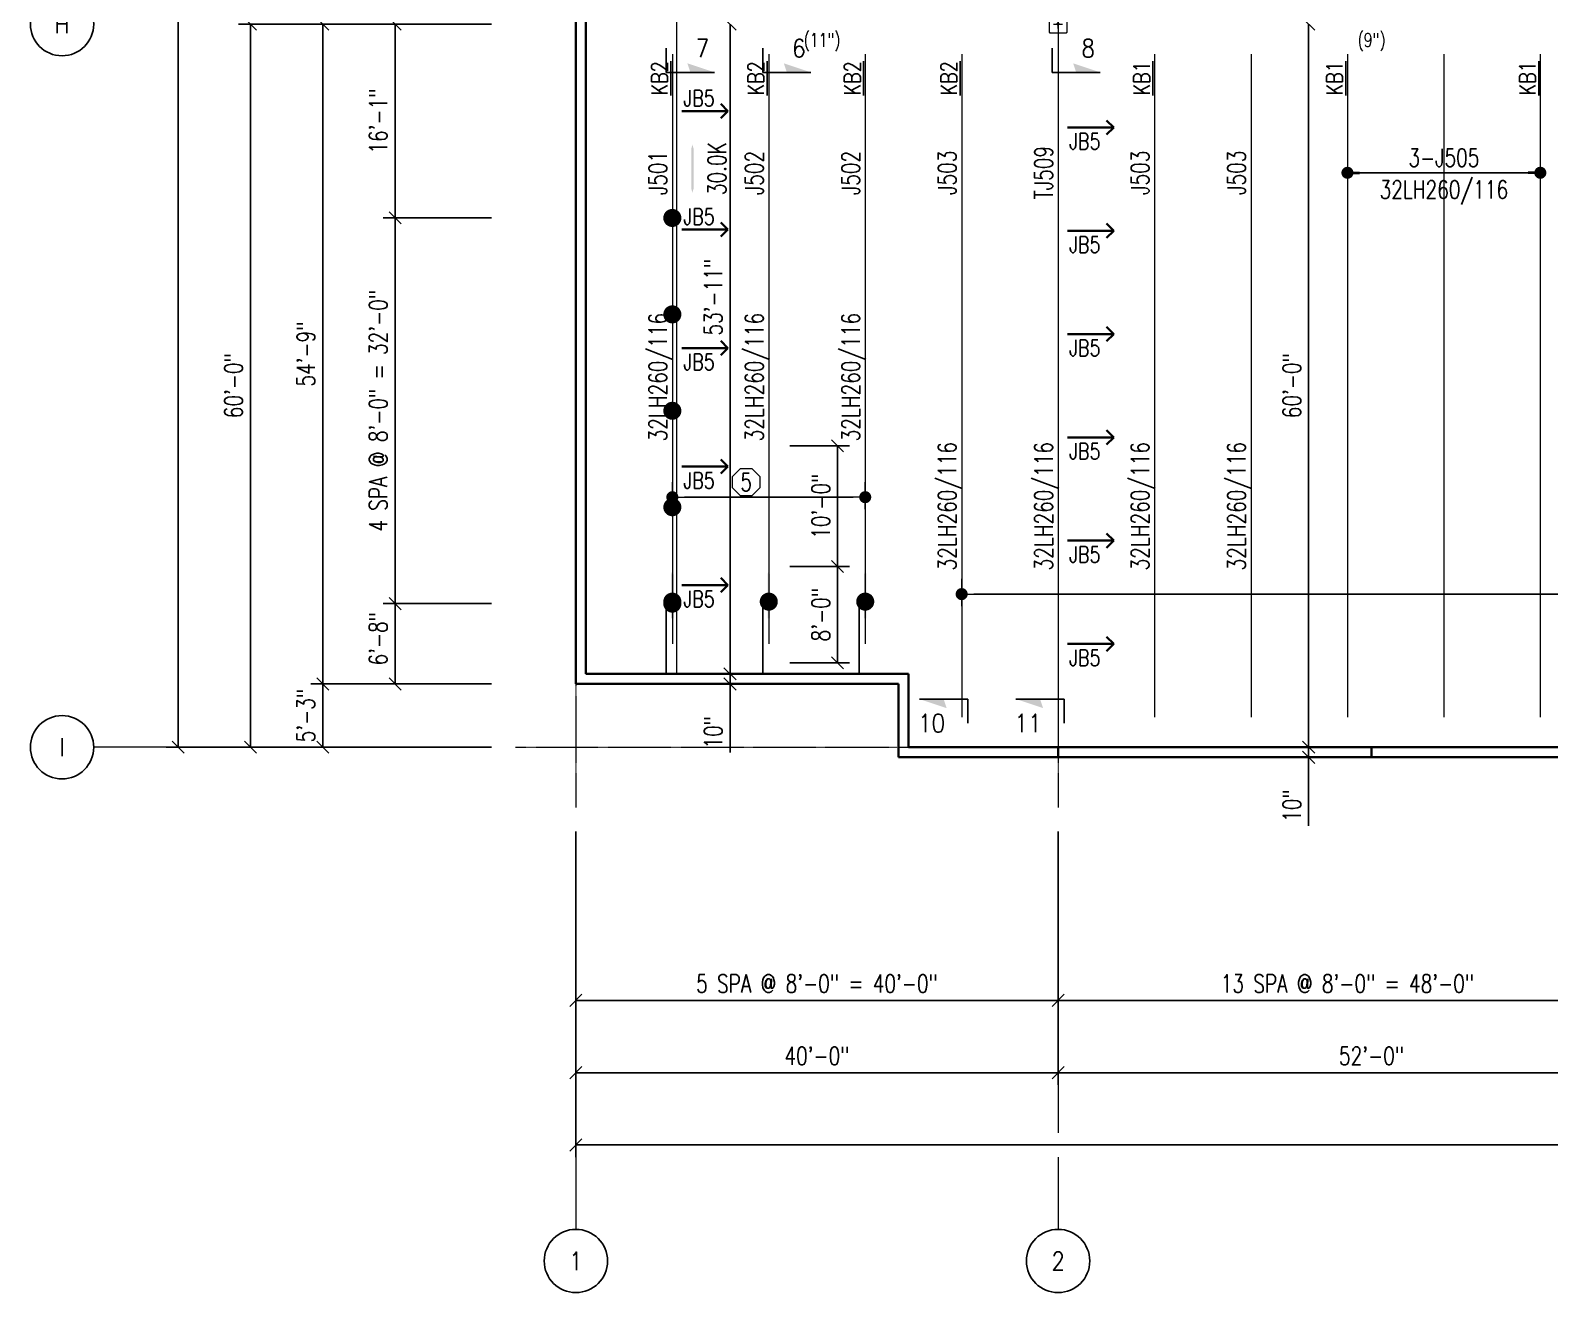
# Model space of a CAD drawing. Extents: x -14553 to 17595, y -13361 to 12610.
# Drawn here: x -543 to 969, y -5943 to -4686 of the extents above; entities that cross this region are included whole.
import ezdxf
from ezdxf.enums import TextEntityAlignment as Align
from ezdxf.lldxf.tags import DXFTag

# ---------------------------------------------------------------- set-up
doc = ezdxf.new("R2010")
doc.units = 0
doc.header["$LTSCALE"] = 0.5
doc.header["$MEASUREMENT"] = 0
doc.linetypes.add('CENTER', pattern=[2, 1.25, -0.25, 0.25, -0.25])
doc.layers.get('0').update_dxf_attribs({"linetype": 'CONTINUOUS'})
doc.layers.get('DEFPOINTS').update_dxf_attribs({"linetype": 'CONTINUOUS'})
for name, color, linetype in [('BRIDGING-KB', 140, 'CONTINUOUS'), ('Deck', 6, 'CONTINUOUS'), ('Girder-Widths', 54, 'CONTINUOUS'), ('Grid-Bubbles', 2, 'CONTINUOUS'), ('Section-Cuts', 2, 'CONTINUOUS')]:
    doc.layers.add(name, color=color, linetype=linetype)
for name, color, linetype, lineweight in [('CMU-FAUX', 254, 'CONTINUOUS', 30), ('CMU-Walls', 254, 'CONTINUOUS', 30), ('Columns', 41, 'CONTINUOUS', 40), ('Dim-Grid', 11, 'CONTINUOUS', 20), ('Grid-Lines', 251, 'CENTER', 5), ('Joist-Dims', 11, 'CONTINUOUS', 20), ('Joist-Marks', 50, 'CONTINUOUS', 35), ('Joists', 1, 'CONTINUOUS', 15), ('Load-Key', 140, 'CONTINUOUS', 35)]:
    doc.layers.add(name, color=color, linetype=linetype, lineweight=lineweight)
doc.layers.add('ESFR - 6in MAINS', color=7, linetype='ESFR 6 MAINS', lineweight=9, true_color=0xc6c7c4)
doc.styles.add('NORMAL', font='simplex.shx', dxfattribs={"width": 0.75})
doc.styles.add('SECTION-ARROWS', font='simplex.shx', dxfattribs={"width": 0.75})
doc.styles.add('SECTION-ATTRIB-BOLD', font='simplex.shx', dxfattribs={"width": 0.75})
doc.styles.get("Standard").update_dxf_attribs({"font": 'SIMPLEX.SHX', "width": 0.75})
tags = doc.linetypes.add('ESFR 6 MAINS', pattern='A,0.25,-0.1,0,-0.1,0.25,-0.1,0,-0.1,["(6)",Standard,S=0.05,R=0,X=-0.05,Y=-0.025],-0.1,0,-0.1', length=1.1).pattern_tags.tags
tags[18] = DXFTag(74, 10)
doc.dimstyles.new('NMBS T192', dxfattribs={"dimscale": 192, "dimtxt": 0.09375, "dimasz": 0.0625, "dimexe": 0.0625, "dimexo": 0.125, "dimgap": 0.03125, "dimtad": 1, "dimdec": 4, "dimrnd": 0.0625, "dimzin": 3, "dimdsep": 46, "dimlunit": 4, "dimtxsty": 'Standard', "dimblk1": 'OBLIQUE', "dimblk2": 'OBLIQUE', "dimsah": 1, "dimcen": -0.125, "dimclrt": 2, "dimadec": 0, "dimazin": 0, "dimtfac": 0.625, "dimtdec": 4, "dimtmove": 0, "dimatfit": 2, "dimfxl": 0.0625, "dimtvp": 0.7, "dimtolj": 1, "dimtzin": 3, "dimarcsym": 0})
doc.dimstyles.new('NMBS T192 Dots', dxfattribs={"dimscale": 192, "dimtxt": 0.09375, "dimasz": 0.0625, "dimexe": 0.0625, "dimexo": 0.125, "dimgap": 0.03125, "dimtad": 1, "dimdec": 4, "dimrnd": 0.0625, "dimzin": 3, "dimdsep": 46, "dimlunit": 4, "dimtxsty": 'Standard', "dimblk": 'DOT', "dimcen": -0.125, "dimse1": 1, "dimse2": 1, "dimclrd": 4, "dimclrt": 50, "dimadec": 0, "dimazin": 0, "dimtfac": 0.625, "dimtdec": 4, "dimtmove": 0, "dimatfit": 2, "dimldrblk": 'OBLIQUE', "dimfxl": 0.0625, "dimtvp": 0.7, "dimtolj": 1, "dimtzin": 3, "dimarcsym": 0})

# ---------------------------------------------------------------- blocks, each defined once
blk = doc.blocks.new('Grid-Bub')
at = {"color": 0}
blk.add_circle((0, 0), 0.1641, dxfattribs=at)
at = {"style": 'SECTION-ATTRIB-BOLD', "width": 0.875}
blk.add_attdef('LABEL', text='', height=0.0938, dxfattribs=at).set_placement((0, 0), align=Align.MIDDLE_CENTER)
blk = doc.blocks.new('_OBLIQUE')
at = {"color": 0, "linetype": 'ByBlock'}
blk.add_line((-0.5, -0.5), (0.5, 0.5), dxfattribs=at)
blk = doc.blocks.new('*D36')
at = {"layer": 'DEFPOINTS', "color": 0, "transparency": 16777216}
for p in [(-60, -4680), (-324, -5400), (-60, -5400)]:
    blk.add_point(p, dxfattribs=at)
at = {"layer": 'Dim-Grid', "color": 0, "lineweight": -2, "transparency": 16777216}
for p, q in [((-84, -4680), (-336, -4680)), ((-324, -4680), (-324, -5400)), ((-84, -5400), (-336, -5400))]:
    blk.add_line(p, q, dxfattribs=at)
at = {"layer": 'Dim-Grid', "color": 0, "lineweight": -2, "transparency": 16777216, "xscale": 12, "yscale": 12, "zscale": 12}
for p, rotation in [((-324, -4680), 90), ((-324, -5400), 270)]:
    blk.add_blockref('_OBLIQUE', p, dxfattribs=dict(at, rotation=rotation))
at = {"layer": 'Dim-Grid', "color": 2, "transparency": 16777216, "insert": (-340.7, -5040), "char_height": 18, "attachment_point": 5, "rotation": 90}
blk.add_mtext('\\A1;60\'-0"', dxfattribs=at)
blk = doc.blocks.new('*D37')
at = {"layer": 'DEFPOINTS', "color": 0, "transparency": 16777216}
for p in [(-60, 0), (-396, -5400), (-60, -5400)]:
    blk.add_point(p, dxfattribs=at)
at = {"layer": 'Dim-Grid', "color": 0, "lineweight": -2, "transparency": 16777216}
for p, q in [((-84, 0), (-408, 0)), ((-396, 0), (-396, -5400)), ((-84, -5400), (-408, -5400))]:
    blk.add_line(p, q, dxfattribs=at)
at = {"layer": 'Dim-Grid', "color": 0, "lineweight": -2, "transparency": 16777216, "xscale": 12, "yscale": 12, "zscale": 12}
for p, rotation in [((-396, 0), 90), ((-396, -5400), 270)]:
    blk.add_blockref('_OBLIQUE', p, dxfattribs=dict(at, rotation=rotation))
at = {"layer": 'Dim-Grid', "color": 2, "transparency": 16777216, "insert": (-412.7, -2700), "char_height": 18, "attachment_point": 5, "rotation": 90}
blk.add_mtext('\\A1;450\'-0"', dxfattribs=at)
blk = doc.blocks.new('*D61')
at = {"layer": 'DEFPOINTS', "color": 0, "transparency": 16777216}
for p in [(0, -5460), (480, -5460), (480, -5724)]:
    blk.add_point(p, dxfattribs=at)
at = {"layer": 'Dim-Grid', "color": 0, "lineweight": -2, "transparency": 16777216}
for p, q in [((0, -5484), (0, -5736)), ((480, -5484), (480, -5736)), ((0, -5724), (480, -5724))]:
    blk.add_line(p, q, dxfattribs=at)
at = {"layer": 'Dim-Grid', "color": 0, "lineweight": -2, "transparency": 16777216, "xscale": 12, "yscale": 12, "zscale": 12, "rotation": 180}
blk.add_blockref('_OBLIQUE', (0, -5724), dxfattribs=at)
at = {"layer": 'Dim-Grid', "color": 0, "lineweight": -2, "transparency": 16777216, "xscale": 12, "yscale": 12, "zscale": 12}
blk.add_blockref('_OBLIQUE', (480, -5724), dxfattribs=at)
at = {"layer": 'Dim-Grid', "color": 2, "transparency": 16777216, "insert": (240, -5707.3), "char_height": 18, "attachment_point": 5}
blk.add_mtext('\\A1;40\'-0"', dxfattribs=at)
blk = doc.blocks.new('*D54')
at = {"layer": 'DEFPOINTS', "color": 0, "transparency": 16777216}
for p in [(480, -5460), (1104, -5460), (1104, -5724)]:
    blk.add_point(p, dxfattribs=at)
at = {"layer": 'Dim-Grid', "color": 0, "lineweight": -2, "transparency": 16777216}
for p, q in [((480, -5484), (480, -5736)), ((1104, -5484), (1104, -5736)), ((480, -5724), (1104, -5724))]:
    blk.add_line(p, q, dxfattribs=at)
at = {"layer": 'Dim-Grid', "color": 0, "lineweight": -2, "transparency": 16777216, "xscale": 12, "yscale": 12, "zscale": 12, "rotation": 180}
blk.add_blockref('_OBLIQUE', (480, -5724), dxfattribs=at)
at = {"layer": 'Dim-Grid', "color": 0, "lineweight": -2, "transparency": 16777216, "xscale": 12, "yscale": 12, "zscale": 12}
blk.add_blockref('_OBLIQUE', (1104, -5724), dxfattribs=at)
at = {"layer": 'Dim-Grid', "color": 2, "transparency": 16777216, "insert": (792, -5707.3), "char_height": 18, "attachment_point": 5}
blk.add_mtext('\\A1;52\'-0"', dxfattribs=at)
blk = doc.blocks.new('*D47')
at = {"layer": 'DEFPOINTS', "color": 0, "transparency": 16777216}
for p in [(0, -5460), (8448, -5460), (8448, -5796)]:
    blk.add_point(p, dxfattribs=at)
at = {"layer": 'Dim-Grid', "color": 0, "lineweight": -2, "transparency": 16777216}
for p, q in [((0, -5484), (0, -5808)), ((8448, -5484), (8448, -5808)), ((0, -5796), (8448, -5796))]:
    blk.add_line(p, q, dxfattribs=at)
at = {"layer": 'Dim-Grid', "color": 0, "lineweight": -2, "transparency": 16777216, "xscale": 12, "yscale": 12, "zscale": 12, "rotation": 180}
blk.add_blockref('_OBLIQUE', (0, -5796), dxfattribs=at)
at = {"layer": 'Dim-Grid', "color": 0, "lineweight": -2, "transparency": 16777216, "xscale": 12, "yscale": 12, "zscale": 12}
blk.add_blockref('_OBLIQUE', (8448, -5796), dxfattribs=at)
at = {"layer": 'Dim-Grid', "color": 2, "transparency": 16777216, "insert": (4224, -5779.3), "char_height": 18, "attachment_point": 5}
blk.add_mtext('\\A1;704\'-0"', dxfattribs=at)
blk = doc.blocks.new('Tube')
at = {"lineweight": 15}
for p, q in [((-0.031, 0), (0.031, 0)), ((0, -0.031), (0, 0.031))]:
    blk.add_line(p, q, dxfattribs=at)
at = {"color": 0, "linetype": 'ByBlock', "const_width": 0.0104}
blk.add_lwpolyline([(-0.053, 0.061), (0.053, 0.061, -0.414214), (0.061, 0.053), (0.061, -0.053, -0.414214), (0.053, -0.061), (-0.053, -0.061, -0.414214), (-0.061, -0.053), (-0.061, 0.053, -0.414214)], format="xyb", close=True, dxfattribs=at)
blk.add_point((0, 0))
blk = doc.blocks.new('*D72')
at = {"layer": 'DEFPOINTS', "color": 0, "transparency": 16777216}
for p in [(192, -4680), (153.4, -5327), (192, -5327)]:
    blk.add_point(p, dxfattribs=at)
at = {"layer": 'Dim-Grid', "color": 0, "lineweight": -2, "transparency": 16777216}
blk.add_line((153.4, -4680), (153.4, -5327), dxfattribs=at)
at = {"layer": 'Dim-Grid', "color": 0, "lineweight": -2, "transparency": 16777216, "xscale": 12, "yscale": 12, "zscale": 12}
for p, rotation in [((153.4, -4680), 90), ((153.4, -5327), 270)]:
    blk.add_blockref('_OBLIQUE', p, dxfattribs=dict(at, rotation=rotation))
at = {"layer": 'Dim-Grid', "color": 2, "transparency": 16777216, "insert": (136.7, -4951.9), "char_height": 18, "attachment_point": 5, "rotation": 90}
blk.add_mtext('\\A1;53\'-11"', dxfattribs=at)
blk = doc.blocks.new('*D73')
at = {"layer": 'DEFPOINTS', "color": 0, "transparency": 16777216}
for p in [(153.4, -5337), (170.5, -5337), (192, -5327)]:
    blk.add_point(p, dxfattribs=at)
at = {"layer": 'Dim-Grid', "color": 0, "lineweight": -2, "transparency": 16777216}
for p, q in [((153.4, -5327), (153.4, -5315)), ((153.4, -5327), (153.4, -5337)), ((153.4, -5327), (153.4, -5337)), ((153.4, -5337), (153.4, -5349)), ((153.4, -5405.2), (153.4, -5337))]:
    blk.add_line(p, q, dxfattribs=at)
at = {"layer": 'Dim-Grid', "color": 0, "lineweight": -2, "transparency": 16777216, "xscale": 12, "yscale": 12, "zscale": 12}
for p, rotation in [((153.4, -5327), 270), ((153.4, -5337), 90)]:
    blk.add_blockref('_OBLIQUE', p, dxfattribs=dict(at, rotation=rotation))
at = {"layer": 'Dim-Grid', "color": 2, "transparency": 16777216, "insert": (136.7, -5385.1), "char_height": 18, "attachment_point": 5, "rotation": 90}
blk.add_mtext('\\A1;10"', dxfattribs=at)
blk = doc.blocks.new('*D74')
at = {"layer": 'DEFPOINTS', "color": 0, "transparency": 16777216}
for p in [(768, -4680), (729.4, -5400), (768, -5400)]:
    blk.add_point(p, dxfattribs=at)
at = {"layer": 'Dim-Grid', "color": 0, "lineweight": -2, "transparency": 16777216}
blk.add_line((729.4, -4680), (729.4, -5400), dxfattribs=at)
at = {"layer": 'Dim-Grid', "color": 0, "lineweight": -2, "transparency": 16777216, "xscale": 12, "yscale": 12, "zscale": 12}
for p, rotation in [((729.4, -4680), 90), ((729.4, -5400), 270)]:
    blk.add_blockref('_OBLIQUE', p, dxfattribs=dict(at, rotation=rotation))
at = {"layer": 'Dim-Grid', "color": 2, "transparency": 16777216, "insert": (712.7, -5040), "char_height": 18, "attachment_point": 5, "rotation": 90}
blk.add_mtext('\\A1;60\'-0"', dxfattribs=at)
blk = doc.blocks.new('*D75')
at = {"layer": 'DEFPOINTS', "color": 0, "transparency": 16777216}
for p in [(729.4, -5410), (746.5, -5410), (768, -5400)]:
    blk.add_point(p, dxfattribs=at)
at = {"layer": 'Dim-Grid', "color": 0, "lineweight": -2, "transparency": 16777216}
for p, q in [((729.4, -5400), (729.4, -5388)), ((729.4, -5400), (729.4, -5410)), ((729.4, -5400), (729.4, -5410)), ((729.4, -5410), (729.4, -5422)), ((729.4, -5478.2), (729.4, -5410))]:
    blk.add_line(p, q, dxfattribs=at)
at = {"layer": 'Dim-Grid', "color": 0, "lineweight": -2, "transparency": 16777216, "xscale": 12, "yscale": 12, "zscale": 12}
for p, rotation in [((729.4, -5400), 270), ((729.4, -5410), 90)]:
    blk.add_blockref('_OBLIQUE', p, dxfattribs=dict(at, rotation=rotation))
at = {"layer": 'Dim-Grid', "color": 2, "transparency": 16777216, "insert": (712.7, -5458.1), "char_height": 18, "attachment_point": 5, "rotation": 90}
blk.add_mtext('\\A1;10"', dxfattribs=at)
blk = doc.blocks.new('_DOT')
at = {"color": 0, "linetype": 'ByBlock'}
blk.add_line((-0.5, 0), (-1, 0), dxfattribs=at)
at = {"color": 0, "linetype": 'ByBlock', "const_width": 0.5}
blk.add_lwpolyline([(-0.25, 0, 1), (0.25, 0, 1)], format="xyb", close=True, dxfattribs=at)
blk = doc.blocks.new('*D111')
at = {"layer": 'DEFPOINTS', "color": 0, "transparency": 16777216}
for p in [(384, -5208.4), (4224, -5208.4), (4224, -5247.5)]:
    blk.add_point(p, dxfattribs=at)
at = {"layer": 'Joist-Dims', "color": 0, "lineweight": -2, "transparency": 16777216}
for p, q in [((384, -5232.4), (384, -5259.5)), ((4224, -5232.4), (4224, -5259.5)), ((396, -5247.5), (4212, -5247.5))]:
    blk.add_line(p, q, dxfattribs=at)
at = {"layer": 'Joist-Dims', "color": 0, "lineweight": -2, "transparency": 16777216, "xscale": 12, "yscale": 12, "zscale": 12, "rotation": 180}
blk.add_blockref('_DOT', (384, -5247.5), dxfattribs=at)
at = {"layer": 'Joist-Dims', "color": 0, "lineweight": -2, "transparency": 16777216, "xscale": 12, "yscale": 12, "zscale": 12}
blk.add_blockref('_DOT', (4224, -5247.5), dxfattribs=at)
at = {"layer": 'Joist-Dims', "color": 2, "transparency": 16777216, "insert": (2258.5, -5232.5), "char_height": 18, "attachment_point": 5}
blk.add_mtext('\\A1;6', dxfattribs=at)
blk = doc.blocks.new('DOT')
at = {"color": 0, "linetype": 'ByBlock'}
blk.add_line((-0.5, 0), (-1, 0), dxfattribs=at)
at = {"color": 0, "linetype": 'ByBlock', "const_width": 0.5}
blk.add_lwpolyline([(-0.25, 0, 1), (0.25, 0, 1)], format="xyb", close=True, dxfattribs=at)
blk = doc.blocks.new('*D112')
at = {"layer": 'DEFPOINTS', "color": 0, "transparency": 16777216}
for p in [(96, -5111.9), (288, -5111.9), (96, -5151)]:
    blk.add_point(p, dxfattribs=at)
at = {"layer": 'Joist-Dims', "color": 0, "lineweight": -2, "transparency": 16777216}
for p, q in [((96, -5135.9), (96, -5163)), ((288, -5135.9), (288, -5163)), ((276, -5151), (108, -5151))]:
    blk.add_line(p, q, dxfattribs=at)
at = {"layer": 'Joist-Dims', "color": 0, "lineweight": -2, "transparency": 16777216, "xscale": 12, "yscale": 12, "zscale": 12, "rotation": 180}
blk.add_blockref('_DOT', (96, -5151), dxfattribs=at)
at = {"layer": 'Joist-Dims', "color": 0, "lineweight": -2, "transparency": 16777216, "xscale": 12, "yscale": 12, "zscale": 12}
blk.add_blockref('_DOT', (288, -5151), dxfattribs=at)
at = {"layer": 'Joist-Dims', "color": 2, "transparency": 16777216, "insert": (169.5, -5136), "char_height": 18, "attachment_point": 5}
blk.add_mtext('\\A1;5', dxfattribs=at)
blk = doc.blocks.new('*D122')
at = {"layer": 'DEFPOINTS', "color": 0, "transparency": 16777216}
for p in [(-60, -4680), (-252, -5337), (-60, -5337)]:
    blk.add_point(p, dxfattribs=at)
at = {"layer": 'Dim-Grid', "color": 0, "lineweight": -2, "transparency": 16777216}
for p, q in [((-84, -4680), (-264, -4680)), ((-252, -4680), (-252, -5337)), ((-84, -5337), (-264, -5337))]:
    blk.add_line(p, q, dxfattribs=at)
at = {"layer": 'Dim-Grid', "color": 0, "lineweight": -2, "transparency": 16777216, "xscale": 12, "yscale": 12, "zscale": 12}
for p, rotation in [((-252, -4680), 90), ((-252, -5337), 270)]:
    blk.add_blockref('_OBLIQUE', p, dxfattribs=dict(at, rotation=rotation))
at = {"layer": 'Dim-Grid', "color": 2, "transparency": 16777216, "insert": (-268.7, -5008.5), "char_height": 18, "attachment_point": 5, "rotation": 90}
blk.add_mtext('\\A1;54\'-9"', dxfattribs=at)
blk = doc.blocks.new('*D172')
at = {"layer": 'DEFPOINTS', "color": 0, "transparency": 16777216}
for p in [(480, -5460), (1056, -5460), (480, -5652)]:
    blk.add_point(p, dxfattribs=at)
at = {"layer": 'Dim-Grid', "color": 0, "lineweight": -2, "transparency": 16777216}
for p, q in [((480, -5484), (480, -5664)), ((1056, -5484), (1056, -5664)), ((1056, -5652), (480, -5652))]:
    blk.add_line(p, q, dxfattribs=at)
at = {"layer": 'Dim-Grid', "color": 0, "lineweight": -2, "transparency": 16777216, "xscale": 12, "yscale": 12, "zscale": 12}
for p, rotation in [((480, -5652), 179.9999906653421), ((1056, -5652), 359.9999906653421)]:
    blk.add_blockref('_OBLIQUE', p, dxfattribs=dict(at, rotation=rotation))
at = {"layer": 'Dim-Grid', "color": 2, "transparency": 16777216, "insert": (768, -5635.3), "char_height": 18, "attachment_point": 5, "rotation": 360}
blk.add_mtext('\\A1;13 SPA @ 8\'-0" = 48\'-0"', dxfattribs=at)
blk = doc.blocks.new('*D171')
at = {"layer": 'DEFPOINTS', "color": 0, "transparency": 16777216}
for p in [(0, -5460), (480, -5460), (0, -5652)]:
    blk.add_point(p, dxfattribs=at)
at = {"layer": 'Dim-Grid', "color": 0, "lineweight": -2, "transparency": 16777216}
for p, q in [((0, -5484), (0, -5664)), ((480, -5484), (480, -5664)), ((480, -5652), (0, -5652))]:
    blk.add_line(p, q, dxfattribs=at)
at = {"layer": 'Dim-Grid', "color": 0, "lineweight": -2, "transparency": 16777216, "xscale": 12, "yscale": 12, "zscale": 12}
for p, rotation in [((0, -5652), 179.9999906653421), ((480, -5652), 359.9999906653421)]:
    blk.add_blockref('_OBLIQUE', p, dxfattribs=dict(at, rotation=rotation))
at = {"layer": 'Dim-Grid', "color": 2, "transparency": 16777216, "insert": (240, -5635.3), "char_height": 18, "attachment_point": 5, "rotation": 360}
blk.add_mtext('\\A1;5 SPA @ 8\'-0" = 40\'-0"', dxfattribs=at)
blk = doc.blocks.new('*D181')
at = {"layer": 'DEFPOINTS', "color": 0, "transparency": 16777216}
for p in [(-60, -5337), (-252, -5400), (-60, -5400)]:
    blk.add_point(p, dxfattribs=at)
at = {"layer": 'Dim-Grid', "color": 0, "lineweight": -2, "transparency": 16777216}
for p, q in [((-84, -5337), (-264, -5337)), ((-252, -5337), (-252, -5400)), ((-84, -5400), (-264, -5400))]:
    blk.add_line(p, q, dxfattribs=at)
at = {"layer": 'Dim-Grid', "color": 0, "lineweight": -2, "transparency": 16777216, "xscale": 12, "yscale": 12, "zscale": 12}
for p, rotation in [((-252, -5337), 90), ((-252, -5400), 270)]:
    blk.add_blockref('_OBLIQUE', p, dxfattribs=dict(at, rotation=rotation))
at = {"layer": 'Dim-Grid', "color": 2, "transparency": 16777216, "insert": (-268.7, -5368.5), "char_height": 18, "attachment_point": 5, "rotation": 90}
blk.add_mtext('\\A1;5\'-3"', dxfattribs=at)
blk = doc.blocks.new('*D316')
at = {"layer": 'DEFPOINTS', "color": 0, "transparency": 16777216}
for p in [(189, -5100), (189, -5220), (260.5, -5220)]:
    blk.add_point(p, dxfattribs=at)
at = {"layer": 'Dim-Grid', "color": 0, "lineweight": -2, "transparency": 16777216}
for p, q in [((213, -5100), (272.5, -5100)), ((260.5, -5100), (260.5, -5220)), ((213, -5220), (272.5, -5220))]:
    blk.add_line(p, q, dxfattribs=at)
at = {"layer": 'Dim-Grid', "color": 0, "lineweight": -2, "transparency": 16777216, "xscale": 12, "yscale": 12, "zscale": 12}
for p, rotation in [((260.5, -5100), 90), ((260.5, -5220), 270)]:
    blk.add_blockref('_OBLIQUE', p, dxfattribs=dict(at, rotation=rotation))
at = {"layer": 'Dim-Grid', "color": 2, "transparency": 16777216, "insert": (243.8, -5160), "char_height": 18, "attachment_point": 5, "rotation": 90}
blk.add_mtext('\\A1;10\'-0"', dxfattribs=at)
blk = doc.blocks.new('*D317')
at = {"layer": 'DEFPOINTS', "color": 0, "transparency": 16777216}
for p in [(189, -5220), (189, -5316), (260.5, -5316)]:
    blk.add_point(p, dxfattribs=at)
at = {"layer": 'Dim-Grid', "color": 0, "lineweight": -2, "transparency": 16777216}
for p, q in [((213, -5220), (272.5, -5220)), ((260.5, -5220), (260.5, -5316)), ((213, -5316), (272.5, -5316))]:
    blk.add_line(p, q, dxfattribs=at)
at = {"layer": 'Dim-Grid', "color": 0, "lineweight": -2, "transparency": 16777216, "xscale": 12, "yscale": 12, "zscale": 12}
for p, rotation in [((260.5, -5220), 90), ((260.5, -5316), 270)]:
    blk.add_blockref('_OBLIQUE', p, dxfattribs=dict(at, rotation=rotation))
at = {"layer": 'Dim-Grid', "color": 2, "transparency": 16777216, "insert": (243.8, -5268), "char_height": 18, "attachment_point": 5, "rotation": 90}
blk.add_mtext('\\A1;8\'-0"', dxfattribs=at)
blk = doc.blocks.new('*D421')
at = {"layer": 'DEFPOINTS', "color": 0, "transparency": 16777216}
for p in [(768, -4828), (768, -4828), (960, -4828)]:
    blk.add_point(p, dxfattribs=at)
at = {"layer": 'Joist-Marks', "color": 4, "lineweight": -2, "transparency": 16777216}
blk.add_line((948, -4828), (780, -4828), dxfattribs=at)
at = {"layer": 'Joist-Marks', "color": 4, "lineweight": -2, "transparency": 16777216, "xscale": 12, "yscale": 12, "zscale": 12, "rotation": 180}
blk.add_blockref('_DOT', (768, -4828), dxfattribs=at)
at = {"layer": 'Joist-Marks', "color": 4, "lineweight": -2, "transparency": 16777216, "xscale": 12, "yscale": 12, "zscale": 12}
blk.add_blockref('_DOT', (960, -4828), dxfattribs=at)
at = {"layer": 'Joist-Marks', "color": 50, "transparency": 16777216, "char_height": 18, "attachment_point": 5}
for s, insert in [('\\A1;3-J505', (864, -4813)), ('\\A1;32LH260/116', (864, -4847.7))]:
    blk.add_mtext(s, dxfattribs=dict(at, insert=insert))
blk = doc.blocks.new('JDS_SectArrow')
at = {"layer": 'Section-Cuts'}
for p, q in [((0.25, 0.21875), (0.25, -0.03125)), ((0.25, -0.03125), (0.125, -0.03125))]:
    blk.add_line(p, q, dxfattribs=at)
blk.add_solid([(0.203125, 0.078125), (0.25, 0.21875), (0.25, 0.09375), (0.25, 0.21875)], dxfattribs=at)
at = {"layer": 'Section-Cuts', "color": 140, "lineweight": 30, "style": 'SECTION-ARROWS', "width": 0.875, "flags": 8}
blk.add_attdef('SECT', text='', height=0.09375, rotation=90, dxfattribs=at).set_placement((0.125, 0.15625), align=Align.MIDDLE_CENTER)
blk = doc.blocks.new('*D429')
at = {"layer": 'DEFPOINTS', "color": 0, "transparency": 16777216}
for p in [(-180, -5257), (-60, -5257), (-60, -5337)]:
    blk.add_point(p, dxfattribs=at)
at = {"layer": 'Dim-Grid', "color": 0, "lineweight": -2, "transparency": 16777216}
for p, q in [((-84, -5257), (-192, -5257)), ((-180, -5337), (-180, -5257)), ((-84, -5337), (-192, -5337))]:
    blk.add_line(p, q, dxfattribs=at)
at = {"layer": 'Dim-Grid', "color": 0, "lineweight": -2, "transparency": 16777216, "xscale": 12, "yscale": 12, "zscale": 12}
for p, rotation in [((-180, -5257), 90), ((-180, -5337), 270)]:
    blk.add_blockref('_OBLIQUE', p, dxfattribs=dict(at, rotation=rotation))
at = {"layer": 'Dim-Grid', "color": 2, "transparency": 16777216, "insert": (-196.7, -5292), "char_height": 18, "attachment_point": 5, "rotation": 90}
blk.add_mtext('\\A1;6\'-8"', dxfattribs=at)
blk = doc.blocks.new('*D430')
at = {"layer": 'DEFPOINTS', "color": 0, "transparency": 16777216}
for p in [(-180, -4873), (-60, -4873), (-60, -5257)]:
    blk.add_point(p, dxfattribs=at)
at = {"layer": 'Dim-Grid', "color": 0, "lineweight": -2, "transparency": 16777216}
for p, q in [((-84, -4873), (-192, -4873)), ((-180, -5257), (-180, -4873)), ((-84, -5257), (-192, -5257))]:
    blk.add_line(p, q, dxfattribs=at)
at = {"layer": 'Dim-Grid', "color": 0, "lineweight": -2, "transparency": 16777216, "xscale": 12, "yscale": 12, "zscale": 12}
for p, rotation in [((-180, -4873), 90), ((-180, -5257), 270)]:
    blk.add_blockref('_OBLIQUE', p, dxfattribs=dict(at, rotation=rotation))
at = {"layer": 'Dim-Grid', "color": 2, "transparency": 16777216, "insert": (-196.7, -5065), "char_height": 18, "attachment_point": 5, "rotation": 90}
blk.add_mtext('\\A1;4 SPA @ 8\'-0" = 32\'-0"', dxfattribs=at)
blk = doc.blocks.new('*D431')
at = {"layer": 'DEFPOINTS', "color": 0, "transparency": 16777216}
for p in [(-180, -4680), (-60, -4680), (-60, -4873)]:
    blk.add_point(p, dxfattribs=at)
at = {"layer": 'Dim-Grid', "color": 0, "lineweight": -2, "transparency": 16777216}
for p, q in [((-84, -4680), (-192, -4680)), ((-180, -4873), (-180, -4680)), ((-84, -4873), (-192, -4873))]:
    blk.add_line(p, q, dxfattribs=at)
at = {"layer": 'Dim-Grid', "color": 0, "lineweight": -2, "transparency": 16777216, "xscale": 12, "yscale": 12, "zscale": 12}
for p, rotation in [((-180, -4680), 90), ((-180, -4873), 270)]:
    blk.add_blockref('_OBLIQUE', p, dxfattribs=dict(at, rotation=rotation))
at = {"layer": 'Dim-Grid', "color": 2, "transparency": 16777216, "insert": (-196.7, -4776.5), "char_height": 18, "attachment_point": 5, "rotation": 90}
blk.add_mtext('\\A1;16\'-1"', dxfattribs=at)

msp = doc.modelspace()

# ---------------------------------------------------------------- linework, layer by layer
at = {"layer": 'CMU-FAUX'}
for p, q in [((151.34421, -4766.53449), (144.27314, -4759.46342)), ((105.50521, -4766.53449), (151.34421, -4766.53449)), ((151.34421, -4766.53449), (144.27314, -4773.60556)), ((535.34421, -4782.85714), (528.27314, -4775.78608)), ((489.50521, -4782.85714), (535.34421, -4782.85714)), ((535.34421, -4782.85714), (528.27314, -4789.92821)), ((105.50521, -4884.52587), (151.34421, -4884.52587)), ((151.34421, -4884.52587), (144.27314, -4877.4548)), ((151.34421, -4884.52587), (144.27314, -4891.59694)), ((535.34421, -4885.71429), (528.27314, -4878.64322)), ((489.50521, -4885.71429), (535.34421, -4885.71429)), ((535.34421, -4885.71429), (528.27314, -4892.78535)), ((489.50521, -4988.57143), (535.34421, -4988.57143)), ((535.34421, -4988.57143), (528.27314, -4981.50036)), ((535.34421, -4988.57143), (528.27314, -4995.6425)), ((105.50521, -5002.51725), (151.34421, -5002.51725)), ((151.34421, -5002.51725), (144.27314, -4995.44618)), ((151.34421, -5002.51725), (144.27314, -5009.58831)), ((489.50521, -5091.42857), (535.34421, -5091.42857)), ((535.34421, -5091.42857), (528.27314, -5084.3575)), ((535.34421, -5091.42857), (528.27314, -5098.49964)), ((105.50521, -5120.50862), (151.34421, -5120.50862)), ((151.34421, -5120.50862), (144.27314, -5113.43756)), ((151.34421, -5120.50862), (144.27314, -5127.57969)), ((489.50521, -5194.28571), (535.34421, -5194.28571)), ((535.34421, -5194.28571), (528.27314, -5187.21465)), ((535.34421, -5194.28571), (528.27314, -5201.35678)), ((151.34421, -5238.5), (144.27314, -5231.42893)), ((105.50521, -5238.5), (151.34421, -5238.5)), ((151.34421, -5238.5), (144.27314, -5245.57107)), ((535.34421, -5297.14286), (528.27314, -5290.07179)), ((489.50521, -5297.14286), (535.34421, -5297.14286)), ((535.34421, -5297.14286), (528.27314, -5304.21392))]:
    msp.add_line(p, q, dxfattribs=at)
at = {"layer": 'CMU-Walls'}
for p, q in [((0, -5337), (0, -4463.125)), ((10, -5327), (10, -4463.125)), ((321, -5337), (0, -5337)), ((331, -5327), (10, -5327)), ((321, -5410), (321, -5337)), ((331, -5400), (331, -5327)), ((4224, -5410), (321, -5410)), ((4224, -5400), (331, -5400)), ((480, -5400), (480, -5410)), ((792, -5400), (792, -5410))]:
    msp.add_line(p, q, dxfattribs=at)
at = {"layer": 'Deck'}
for p, q in [((90, -5255), (90, -5327)), ((186, -5255), (186, -5327)), ((282, -5255), (282, -5327))]:
    msp.add_line(p, q, dxfattribs=at)
at = {"layer": 'Dim-Grid'}
for p, q in [((-408, -5400), (-480, -5400)), ((-336, -5400), (-384, -5400)), ((0, -5736), (0, -5784)), ((480, -5736), (480, -5784)), ((0, -5808), (0, -5880)), ((480, -5808), (480, -5880))]:
    msp.add_line(p, q, dxfattribs=at)
at = {"layer": 'ESFR - 6in MAINS'}
msp.add_line((100, -2843), (100, -5327), dxfattribs=at)
at = {"layer": 'Grid-Lines'}
for p, q in [((0, 60), (0, -5460)), ((480, 60), (480, -5460)), ((-60, -5400), (8508, -5400))]:
    msp.add_line(p, q, dxfattribs=at)
at = {"layer": 'Joist-Dims'}
msp.add_lwpolyline([(155.92195, -5130.29824), (163.89877, -5122.32141), (175.17971, -5122.32141), (183.15653, -5130.29824), (183.15653, -5141.57917), (175.17971, -5149.55599), (163.89877, -5149.55599), (155.92195, -5141.57917)], close=True, dxfattribs=at)
at = {"layer": 'Joists'}
for p, q in [((96, -4710), (96, -5297)), ((192, -4710), (192, -5297)), ((288, -4710), (288, -5297)), ((384, -4710), (384, -5370)), ((480, -4710), (480, -5370)), ((576, -4710), (576, -5370)), ((672, -4710), (672, -5370)), ((768, -4710), (768, -5370)), ((864, -4710), (864, -5370)), ((960, -4710), (960, -5370))]:
    msp.add_line(p, q, dxfattribs=at)
at = {"layer": 'Load-Key', "color": 2}
for points in [[(116.00157, -4847.90738, 0, 9, 0), (116.00157, -4831.40738, 2.4, 2.4, 0), (116.00157, -4816.40738, 9, 0, 0), (116.00157, -4799.90738, 0, 0, 0)], [(96, -5223.5, 0, 9, 0), (96, -5240, 2.4, 2.4, 0), (96, -5271.5, 2.4, 2.4, 0)], [(192, -5223.5, 0, 9, 0), (192, -5240, 2.4, 2.4, 0), (192, -5271.5, 2.4, 2.4, 0)], [(288, -5223.5, 0, 9, 0), (288, -5240, 2.4, 2.4, 0), (288, -5271.5, 2.4, 2.4, 0)]]:
    msp.add_lwpolyline(points, format="xyseb", dxfattribs=at)
at = {"layer": 'Load-Key', "color": 2, "const_width": 9}
for points in [[(96, -4868.5, -1), (96, -4877.5, -1)], [(96, -4964.5, -1), (96, -4973.5, -1)], [(96, -5060.5, -1), (96, -5069.5, -1)], [(96, -5156.5, -1), (96, -5165.5, -1)], [(96, -5259.5, 1), (96, -5250.5, 1)], [(192, -5259.5, 1), (192, -5250.5, 1)], [(288, -5259.5, 1), (288, -5250.5, 1)], [(96, -5252.5, -1), (96, -5261.5, -1)], [(96, -5252.5, -1), (96, -5261.5)]]:
    msp.add_lwpolyline(points, format="xyb", close=True, dxfattribs=at)

# ---------------------------------------------------------------- block references
at = {"layer": 'Columns', "xscale": 144, "yscale": 144}
msp.add_blockref('Tube', (480, -4680), dxfattribs=at)
at = {"layer": 'Grid-Bubbles', "xscale": 192, "yscale": 192}
for p, values in [((-511.5, -4680), {'LABEL': 'H'}), ((-511.5, -5400), {'LABEL': 'I'})]:
    msp.add_blockref('Grid-Bub', p, dxfattribs=at).add_auto_attribs(values)
at = {"layer": 'Grid-Bubbles'}
ref = msp.add_blockref('Grid-Bub', (0, -5911.5), dxfattribs=dict(at, xscale=-192, yscale=192, rotation=180))
ref.add_attrib('LABEL', '1', dxfattribs={"layer": '0', "height": 18.00005, "style": 'SECTION-ATTRIB-BOLD', "width": 0.875}).set_placement((0, -5911.5), align=Align.MIDDLE_CENTER)
ref = msp.add_blockref('Grid-Bub', (480, -5911.5), dxfattribs=dict(at, xscale=-192, yscale=192, rotation=180))
ref.add_attrib('LABEL', '2', dxfattribs={"layer": '0', "height": 18.00005, "style": 'SECTION-ATTRIB-BOLD', "width": 0.875}).set_placement((480, -5911.5), align=Align.MIDDLE_CENTER)
at = {"layer": 'Section-Cuts'}
ref = msp.add_blockref('JDS_SectArrow', (96, -4680), dxfattribs=dict(at, xscale=192, yscale=192, rotation=269.9999999999997))
ref.add_attrib('SECT', '7', dxfattribs={"color": 140, "lineweight": 30, "height": 18, "style": 'SECTION-ARROWS', "width": 0.875}).set_placement((126, -4704), align=Align.MIDDLE_CENTER)
ref = msp.add_blockref('JDS_SectArrow', (192, -4680), dxfattribs=dict(at, xscale=192, yscale=192, rotation=269.9999999999997))
ref.add_attrib('SECT', '6', dxfattribs={"color": 140, "lineweight": 30, "height": 18, "style": 'SECTION-ARROWS', "width": 0.875}).set_placement((222, -4704), align=Align.MIDDLE_CENTER)
ref = msp.add_blockref('JDS_SectArrow', (480, -4680), dxfattribs=dict(at, xscale=192, yscale=192, rotation=269.9999999999997))
ref.add_attrib('SECT', '8', dxfattribs={"color": 140, "lineweight": 30, "height": 18, "style": 'SECTION-ARROWS', "width": 0.875}).set_placement((510, -4704), align=Align.MIDDLE_CENTER)
ref = msp.add_blockref('JDS_SectArrow', (384, -5400), dxfattribs=dict(at, xscale=192, yscale=192, rotation=89.99999999999991))
ref.add_attrib('SECT', '10', dxfattribs={"color": 140, "lineweight": 30, "height": 18, "style": 'SECTION-ARROWS', "width": 0.875}).set_placement((354, -5376), align=Align.MIDDLE_CENTER)
ref = msp.add_blockref('JDS_SectArrow', (480, -5400), dxfattribs=dict(at, xscale=192, yscale=192, rotation=89.99999999999991))
ref.add_attrib('SECT', '11', dxfattribs={"color": 140, "lineweight": 30, "height": 18, "style": 'SECTION-ARROWS', "width": 0.875}).set_placement((450, -5376), align=Align.MIDDLE_CENTER)

# ---------------------------------------------------------------- texts
at = {"layer": 'BRIDGING-KB', "style": 'NORMAL', "width": 0.8}
for s, p in [('%%UKB2', (96, -4734)), ('%%UKB2', (192, -4734)), ('%%UKB2', (288, -4734)), ('%%UKB2', (384, -4734)), ('%%UKB1', (576, -4734)), ('%%UKB1', (768, -4734)), ('%%UKB1', (960, -4734))]:
    msp.add_text(s, height=16, rotation=89.99985474, dxfattribs=at).set_placement(p, align=Align.BOTTOM_CENTER)
at = {"layer": 'CMU-FAUX', "style": 'NORMAL', "width": 0.8}
for p in [(122.61165, -4766.53449), (506.61165, -4809.52381), (122.61165, -4884.52587), (506.61165, -4912.38095), (506.61165, -5015.2381), (122.61165, -5029.18391), (506.61165, -5118.09524), (122.61165, -5147.17529), (506.61165, -5220.95238), (122.61165, -5265.16667), (506.61165, -5323.80952)]:
    msp.add_text('JB5', height=16, dxfattribs=at).set_placement(p, align=Align.BOTTOM_CENTER)
at = {"layer": 'Girder-Widths', "width": 0.75}
for s, p in [('(11")', (245, -4689)), ('(9")', (792, -4689))]:
    msp.add_text(s, height=13.5, dxfattribs=at).set_placement(p, align=Align.TOP_CENTER)
at = {"layer": 'Joist-Marks', "width": 0.75}
for s, p in [('J502', (192, -4828.23953)), ('J502', (288, -4828.23953)), ('J503', (384, -4827.97547)), ('TJ509', (480, -4827.97547)), ('J503', (576, -4827.97547)), ('J503', (672, -4827.97547)), ('J501', (96, -4828.23953)), ('32LH260/116', (96, -5031.48889)), ('32LH260/116', (192, -5031.48889)), ('32LH260/116', (288, -5031.48889)), ('32LH260/116', (384, -5160)), ('32LH260/116', (480, -5160)), ('32LH260/116', (576, -5160)), ('32LH260/116', (672, -5160))]:
    msp.add_text(s, height=18, rotation=90, dxfattribs=at).set_placement(p, align=Align.BOTTOM_CENTER)
at = {"layer": 'Load-Key', "color": 2, "style": 'NORMAL', "width": 0.75}
msp.add_text('30.0K', height=18, rotation=90, dxfattribs=at).set_placement((154.85914, -4823.90738), align=Align.BOTTOM_CENTER)

# ---------------------------------------------------------------- dimensions: what is measured, and where the dimension line sits
at = {"layer": 'Dim-Grid'}
for base, p1, p2, picture, middle in [((-396, -5400), (-60, 0), (-60, -5400), '*D37', (-412.71429, -2700)), ((-324, -5400), (-60, -4680), (-60, -5400), '*D36', (-340.71429, -5040)), ((-252, -5337), (-60, -4680), (-60, -5337), '*D122', (-268.71429, -5008.5))]:
    dim = msp.add_linear_dim(base=base, p1=p1, p2=p2, angle=90, dimstyle='NMBS T192', dxfattribs=at)
    dim.commit()
    dim.dimension.update_dxf_attribs({"geometry": picture, "text_midpoint": middle})
for base, p1, p2, angle, override, picture, middle in [((-180, -4680), (-60, -4873), (-60, -4680), 90, {"dimtmove": 1}, '*D431', (-196.71429, -4776.5)), ((729.41098, -5400), (768, -4680), (768, -5400), 270, {"dimse1": 1, "dimse2": 1}, '*D74', (712.6967, -5040)), ((260.53493, -5220), (188.96656, -5100), (188.96656, -5220), 270, {"dimtmove": 1}, '*D316', (243.82064, -5160)), ((260.53493, -5316), (188.96656, -5220), (188.96656, -5316), 270, {"dimtmove": 1}, '*D317', (243.82064, -5268))]:
    dim = msp.add_linear_dim(base=base, p1=p1, p2=p2, angle=angle, dimstyle='NMBS T192', override=override, dxfattribs=at)
    dim.commit()
    dim.dimension.update_dxf_attribs({"geometry": picture, "text_midpoint": middle})
for base, p1, p2, angle, override, picture, middle in [((153.41098, -5327), (192, -4680), (192, -5327), 270, {"dimse1": 1, "dimse2": 1}, '*D72', (153.41098, -4951.86308)), ((153.41098, -5337), (192, -5327), (170.5, -5337), 270, {"dimse1": 1, "dimse2": 1, "dimtmove": 1}, '*D73', (152.29505, -5385.1012)), ((-252, -5400), (-60, -5337), (-60, -5400), 90, {"dimtmove": 1}, '*D181', (-252, -5368.5)), ((729.41098, -5410), (768, -5400), (746.5, -5410), 270, {"dimse1": 1, "dimse2": 1, "dimtmove": 1}, '*D75', (728.29505, -5458.1012))]:
    dim = msp.add_linear_dim(base=base, p1=p1, p2=p2, angle=angle, dimstyle='NMBS T192', override=override, dxfattribs=at)
    dim.commit()
    dim.dimension.update_dxf_attribs({"geometry": picture, "text_midpoint": middle, "dimtype": 160})
for base, p1, p2, angle, text, picture, middle in [((-180, -4873), (-60, -5257), (-60, -4873), 90, '4 SPA @ 8\'-0" = <>', '*D430', (-196.71429, -5065)), ((-0.00003, -5652), (479.99998, -5460), (0, -5460), 179.99999067, '5 SPA @ 8\'-0" = <>', '*D171', (239.99996, -5635.28575)), ((479.99995, -5652), (1055.99998, -5460), (479.99998, -5460), 179.99999067, '13 SPA @ 8\'-0" = <>', '*D172', (767.99995, -5635.28576))]:
    dim = msp.add_linear_dim(base=base, p1=p1, p2=p2, angle=angle, text=text, dimstyle='NMBS T192', override={"dimtmove": 1}, dxfattribs=at)
    dim.commit()
    dim.dimension.update_dxf_attribs({"geometry": picture, "text_midpoint": middle})
dim = msp.add_linear_dim(base=(-180, -5257), p1=(-60, -5337), p2=(-60, -5257), angle=90, dimstyle='NMBS T192', dxfattribs=at)
dim.commit()
dim.dimension.update_dxf_attribs({"geometry": '*D429', "text_midpoint": (-180, -5292), "dimtype": 160})
for base, p1, p2, picture, middle in [((480, -5724), (0, -5460), (480, -5460), '*D61', (240, -5707.28571)), ((8448, -5796), (0, -5460), (8448, -5460), '*D47', (4224, -5779.28571)), ((1104, -5724), (480, -5460), (1104, -5460), '*D54', (792, -5707.28571))]:
    dim = msp.add_linear_dim(base=base, p1=p1, p2=p2, dimstyle='NMBS T192', dxfattribs=at)
    dim.commit()
    dim.dimension.update_dxf_attribs({"geometry": picture, "text_midpoint": middle})
at = {"layer": 'Joist-Dims'}
for base, p1, p2, text, picture, middle in [((96, -5151.0048), (288, -5111.88572), (96, -5111.88572), '5', '*D112', (169.53924, -5151.0048)), ((4224, -5247.51157), (384, -5208.39249), (4224, -5208.39249), '6', '*D111', (2258.47749, -5247.51157))]:
    dim = msp.add_linear_dim(base=base, p1=p1, p2=p2, text=text, dimstyle='NMBS T192', override={"dimblk1": 'DOT', "dimblk2": 'DOT'}, dxfattribs=at)
    dim.commit()
    dim.dimension.update_dxf_attribs({"geometry": picture, "text_midpoint": middle, "dimtype": 160})
at = {"layer": 'Joist-Marks'}
dim = msp.add_linear_dim(base=(768, -4827.97547), p1=(960, -4827.97547), p2=(768, -4827.97547), text='3-J505\\X32LH260/116', dimstyle='NMBS T192 Dots', dxfattribs=at)
dim.commit()
dim.dimension.update_dxf_attribs({"geometry": '*D421', "text_midpoint": (864, -4827.97547)})

doc.saveas('drawing.dxf')
